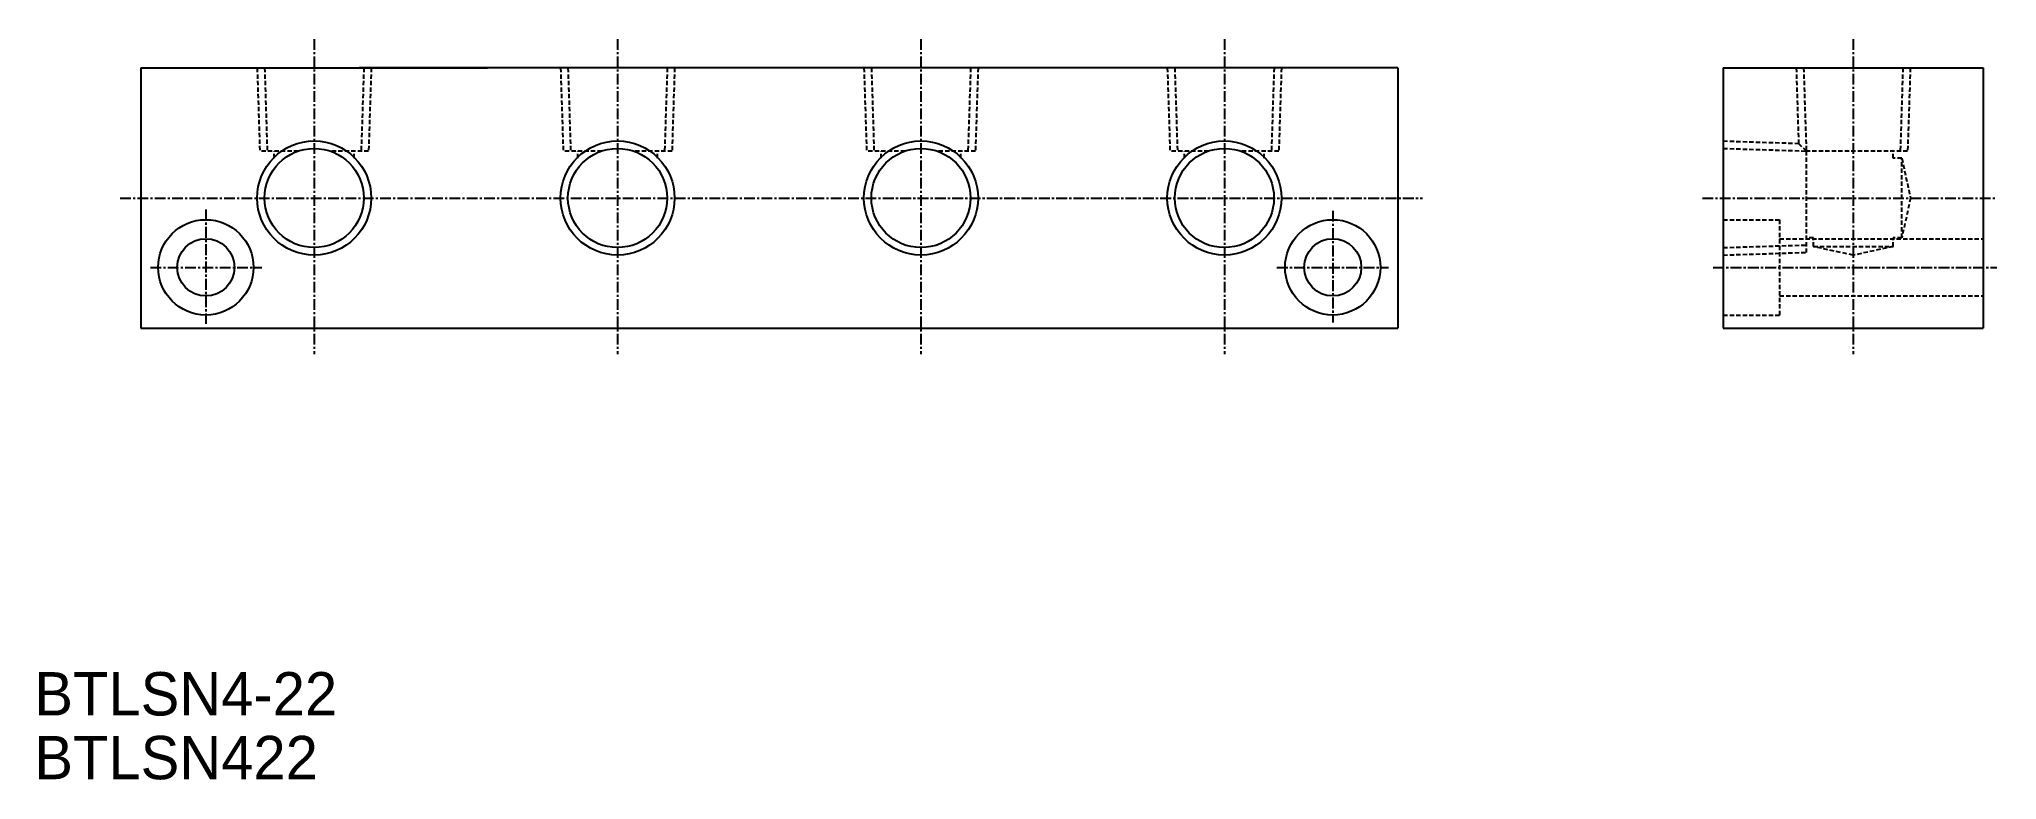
# Model space of a CAD drawing. Extents: x 1567 to 1793, y 5014 to 5099.
import ezdxf

# ---------------------------------------------------------------- set-up
doc = ezdxf.new("R2010")
doc.units = 0
doc.linetypes.add('CENTER', pattern=[2, 1.25, -0.25, 0.25, -0.25])
doc.linetypes.add('DASHED', pattern=[0.75, 0.5, -0.25])
doc.layers.get('0').update_dxf_attribs({"linetype": 'CONTINUOUS'})
doc.layers.add('CENTER', color=1, linetype='CENTER')

msp = doc.modelspace()

# ---------------------------------------------------------------- linework, layer by layer
at = {"color": 7, "linetype": 'CONTINUOUS'}
for p, q in [((1578.64, 5095.67), (1618.64, 5095.67)), ((1578.64, 5095.67), (1578.64, 5065.67)), ((1723.64, 5095.67), (1603.82, 5095.67)), ((1723.64, 5095.67), (1723.64, 5065.67)), ((1761.19, 5095.67), (1791.19, 5095.67)), ((1761.19, 5095.67), (1761.19, 5065.67)), ((1791.19, 5095.67), (1791.19, 5065.67)), ((1578.64, 5065.67), (1723.64, 5065.67)), ((1761.19, 5065.67), (1791.19, 5065.67))]:
    msp.add_line(p, q, dxfattribs=at)
at = {"color": 3, "linetype": 'DASHED'}
for p, q in [((1592.06, 5095.67), (1592.37, 5086.09)), ((1592.92, 5095.67), (1593.22, 5086.09)), ((1604.37, 5095.67), (1604.06, 5086.09)), ((1605.22, 5095.67), (1604.92, 5086.09)), ((1627.06, 5095.67), (1627.37, 5086.09)), ((1627.92, 5095.67), (1628.22, 5086.09)), ((1639.37, 5095.67), (1639.06, 5086.09)), ((1640.22, 5095.67), (1639.92, 5086.09)), ((1662.06, 5095.67), (1662.37, 5086.09)), ((1662.92, 5095.67), (1663.22, 5086.09)), ((1674.37, 5095.67), (1674.06, 5086.09)), ((1675.22, 5095.67), (1674.92, 5086.09)), ((1697.06, 5095.67), (1697.37, 5086.09)), ((1697.92, 5095.67), (1698.22, 5086.09)), ((1709.37, 5095.67), (1709.06, 5086.09)), ((1710.22, 5095.67), (1709.92, 5086.09)), ((1769.61, 5095.67), (1769.88, 5086.97)), ((1770.46, 5095.67), (1770.77, 5086.09)), ((1781.91, 5095.67), (1781.61, 5086.09)), ((1782.77, 5095.67), (1782.46, 5086.09)), ((1596.81, 5086.09), (1592.37, 5086.09)), ((1594.04, 5085.27), (1594.04, 5086.09)), ((1604.92, 5086.09), (1600.47, 5086.09)), ((1603.24, 5085.27), (1603.24, 5086.09)), ((1631.81, 5086.09), (1627.37, 5086.09)), ((1629.04, 5085.27), (1629.04, 5086.09)), ((1639.92, 5086.09), (1635.47, 5086.09)), ((1638.24, 5085.27), (1638.24, 5086.09)), ((1666.81, 5086.09), (1662.37, 5086.09)), ((1664.04, 5085.27), (1664.04, 5086.09)), ((1674.92, 5086.09), (1670.47, 5086.09)), ((1673.24, 5085.27), (1673.24, 5086.09)), ((1701.81, 5086.09), (1697.37, 5086.09)), ((1699.04, 5085.27), (1699.04, 5086.09)), ((1709.92, 5086.09), (1705.47, 5086.09)), ((1708.24, 5085.27), (1708.24, 5086.09)), ((1761.19, 5087.25), (1769.88, 5086.97)), ((1761.19, 5086.39), (1770.77, 5086.09)), ((1769.88, 5086.97), (1770.77, 5086.09)), ((1770.77, 5086.09), (1770.77, 5074.39)), ((1782.46, 5086.09), (1770.77, 5086.09)), ((1780.79, 5085.27), (1780.79, 5086.09)), ((1781.79, 5085.27), (1780.79, 5085.27)), ((1781.79, 5076.07), (1781.79, 5085.27)), ((1781.79, 5085.27), (1782.79, 5080.67)), ((1782.79, 5080.67), (1781.79, 5076.07)), ((1761.19, 5078.17), (1767.69, 5078.17)), ((1767.69, 5078.17), (1767.69, 5067.17)), ((1761.19, 5074.95), (1770.77, 5075.25)), ((1767.69, 5075.97), (1791.19, 5075.97)), ((1771.59, 5076.07), (1770.77, 5076.07)), ((1771.59, 5075.07), (1771.59, 5076.07)), ((1776.19, 5074.07), (1771.59, 5075.07)), ((1771.59, 5075.07), (1780.79, 5075.07)), ((1780.79, 5075.07), (1776.19, 5074.07)), ((1780.79, 5075.07), (1780.79, 5076.07)), ((1781.79, 5076.07), (1780.79, 5076.07)), ((1761.19, 5074.09), (1770.77, 5074.39)), ((1767.69, 5069.37), (1791.19, 5069.37)), ((1761.19, 5067.17), (1767.69, 5067.17))]:
    msp.add_line(p, q, dxfattribs=at)
at = {"color": 3, "linetype": 'CONTINUOUS'}
for centre in [(1598.64, 5080.67), (1633.64, 5080.67), (1668.64, 5080.67), (1703.64, 5080.67)]:
    msp.add_circle(centre, 6.58, dxfattribs=at)
at = {"color": 7, "linetype": 'CONTINUOUS'}
for centre, radius in [((1598.64, 5080.67), 5.72), ((1633.64, 5080.67), 5.72), ((1668.64, 5080.67), 5.72), ((1703.64, 5080.67), 5.72), ((1586.14, 5072.67), 5.5), ((1716.14, 5072.67), 5.5), ((1586.14, 5072.67), 3.3), ((1716.14, 5072.67), 3.3)]:
    msp.add_circle(centre, radius, dxfattribs=at)
at = {"layer": 'CENTER', "color": 1, "linetype": 'CENTER'}
for p, q in [((1598.64, 5099), (1598.64, 5062.65)), ((1633.64, 5099), (1633.64, 5062.65)), ((1668.64, 5099), (1668.64, 5062.65)), ((1703.64, 5099), (1703.64, 5062.65)), ((1776.19, 5099), (1776.19, 5062.65)), ((1576.24, 5080.67), (1726.49, 5080.67)), ((1586.14, 5079.34), (1586.14, 5066.16)), ((1716.14, 5079.19), (1716.14, 5066.32)), ((1758.79, 5080.67), (1792.75, 5080.67)), ((1579.74, 5072.67), (1592.61, 5072.67)), ((1709.7, 5072.67), (1722.57, 5072.67)), ((1760.03, 5072.67), (1792.75, 5072.67))]:
    msp.add_line(p, q, dxfattribs=at)

# ---------------------------------------------------------------- texts
at = {"color": 7, "linetype": 'CONTINUOUS'}
for s, p in [('BTLSN4-22', (1566.36, 5020.97)), ('BTLSN422', (1566.36, 5013.61))]:
    msp.add_text(s, height=5, dxfattribs=at).set_placement(p)

doc.saveas('drawing.dxf')
